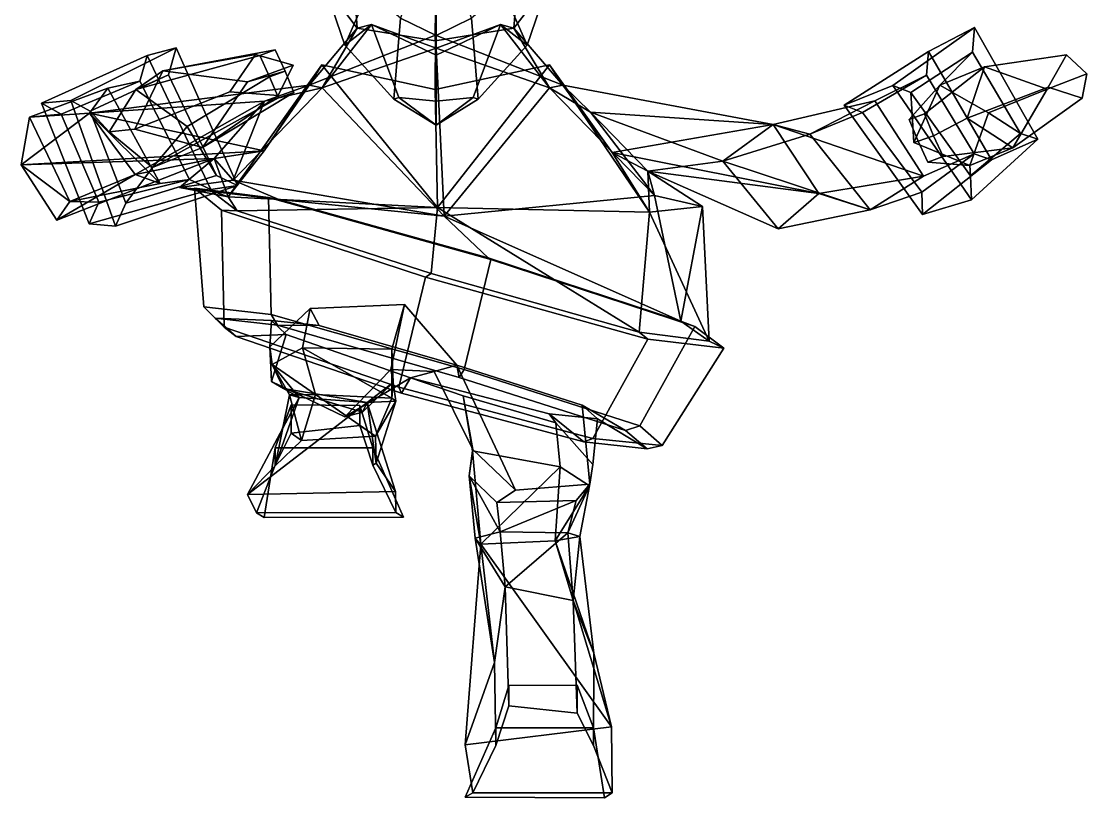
# Model space of a CAD drawing. Extents: x -201 to 312, y -147 to 435.
# Drawn here: x -201 to 312, y -147 to 227 of the extents above; entities that cross this region are included whole.
import ezdxf

# ---------------------------------------------------------------- set-up
doc = ezdxf.new("R2010")
doc.units = 0

msp = doc.modelspace()

# ---------------------------------------------------------------- linework, layer by layer
for points in [[(-55.038902, 244.935669, 50.112881), (-61.367443, 261.547302, 46.003769), (-42.262272, 270.290161, 14.099627), (-39.009762, 223.490479, 31.855993)], [(-39.009762, 223.490479, 31.855993), (-42.262272, 270.290161, 14.099627), (-1.069017, 268.664459, 3.485335), (-1.403216, 217.401123, 8.88728)], [(36.4743, 223.490479, 31.855993), (-1.403216, 217.401123, 8.88728), (-1.069017, 268.664459, 3.485335), (40.124237, 270.290161, 14.099627)], [(52.900867, 244.935669, 50.112881), (36.4743, 223.490479, 31.855993), (40.124237, 270.290161, 14.099627), (59.229416, 261.547302, 46.003769)], [(-33.587452, 241.334717, 95.906563), (-55.708252, 252.301147, 81.29702), (-55.038902, 244.935669, 50.112881), (-44.960835, 215.288208, 66.107307)], [(31.449415, 241.334717, 95.906563), (42.8228, 215.288208, 66.107307), (52.900867, 244.935669, 50.112881), (53.570225, 252.301147, 81.29702)], [(-44.960835, 215.288208, 66.107307), (-55.038902, 244.935669, 50.112881), (-39.009762, 223.490479, 31.855993), (-32.124359, 225.22522, 60.032959)], [(-21.429052, 189.286682, 97.859222), (-18.243927, 228.271179, 115.812431), (-33.587452, 241.334717, 95.906563), (-44.960835, 215.288208, 66.107307)], [(19.291016, 189.286682, 97.859222), (42.8228, 215.288208, 66.107307), (31.449415, 241.334717, 95.906563), (16.105888, 228.271179, 115.812431)], [(42.8228, 215.288208, 66.107307), (30.063101, 225.22522, 60.032959), (36.4743, 223.490479, 31.855993), (52.900867, 244.935669, 50.112881)], [(-1.069017, 219.92572, 122.178642), (-1.069017, 234.455902, 119.235947), (-15.061632, 237.422699, 113.76458), (-18.243927, 228.271179, 115.812431)], [(-1.069017, 219.92572, 122.178642), (16.105888, 228.271179, 115.812431), (12.923595, 237.422699, 113.76458), (-1.069017, 234.455902, 119.235947)], [(-1.069017, 176.769531, 101.101158), (-1.069017, 219.92572, 122.178642), (-18.243927, 228.271179, 115.812431), (-21.429052, 189.286682, 97.859222)], [(-1.069017, 176.769531, 101.101158), (19.291016, 189.286682, 97.859222), (16.105888, 228.271179, 115.812431), (-1.069017, 219.92572, 122.178642)], [(-1.355343, 220.147827, 5.078217), (-62.230167, 196.023163, 2.494718), (-39.009762, 223.490479, 31.855993), (-1.403216, 217.401123, 8.88728)], [(-62.230167, 196.023163, 2.494718), (-55.961658, 194.65387, 59.291286), (-39.009762, 223.490479, 31.855993)], [(-55.961658, 194.65387, 59.291286), (-32.124359, 225.22522, 60.032959), (-39.009762, 223.490479, 31.855993)], [(-0.992238, 213.816345, 67.180084), (-32.124359, 225.22522, 60.032959), (-55.961658, 194.65387, 59.291286)], [(-21.429052, 189.286682, 97.859222), (-44.960835, 215.288208, 66.107307), (-32.124359, 225.22522, 60.032959), (-19.010107, 189.978943, 81.952538)], [(-19.010107, 189.978943, 81.952538), (-32.124359, 225.22522, 60.032959), (-1.069017, 210.3815, 56.009388), (-1.069017, 188.344818, 77.656464)], [(-1.069017, 210.3815, 56.009388), (-32.124359, 225.22522, 60.032959), (-0.992238, 213.816345, 67.180084)], [(-1.403216, 217.401123, 8.88728), (36.4743, 223.490479, 31.855993), (59.980179, 195.979248, -0.159525), (-1.355343, 220.147827, 5.078217)], [(16.87207, 189.978943, 81.952538), (-1.069017, 188.344818, 77.656464), (-1.069017, 210.3815, 56.009388), (30.063101, 225.22522, 60.032959)], [(-1.069017, 210.3815, 56.009388), (-0.992238, 213.816345, 67.180084), (30.063101, 225.22522, 60.032959)], [(-0.992238, 213.816345, 67.180084), (53.588142, 194.65387, 59.291286), (30.063101, 225.22522, 60.032959)], [(19.291016, 189.286682, 97.859222), (16.87207, 189.978943, 81.952538), (30.063101, 225.22522, 60.032959), (42.8228, 215.288208, 66.107307)], [(53.588142, 194.65387, 59.291286), (36.4743, 223.490479, 31.855993), (30.063101, 225.22522, 60.032959)], [(59.980179, 195.979248, -0.159525), (36.4743, 223.490479, 31.855993), (53.588142, 194.65387, 59.291286)], [(195.591553, 186.420288, 121.611534), (219.01387, 195.887909, 143.036316), (258.382935, 223.835999, 88.314308), (236.185623, 212.202332, 67.786247)], [(219.01387, 195.887909, 143.036316), (227.672394, 192.40509, 135.593124), (257.383575, 211.873047, 94.731583), (258.382935, 223.835999, 88.314308)], [(288.786133, 169.972565, 82.091171), (266.503784, 160.081543, 59.670643), (236.185623, 212.202332, 67.786247), (258.382935, 223.835999, 88.314308)], [(288.786133, 169.972565, 82.091171), (258.382935, 223.835999, 88.314308), (257.383575, 211.873047, 94.731583), (280.530182, 172.772217, 89.422562)], [(-1.355343, 220.147827, 5.078217), (-1.395687, 193.965393, -46.094997), (-56.148315, 205.809387, -36.493587), (-62.230167, 196.023163, 2.494718)], [(-1.355343, 220.147827, 5.078217), (59.980179, 195.979248, -0.159525), (53.668697, 205.809387, -36.493587), (-1.395687, 193.965393, -46.094997)], [(-177.023697, 188.528503, 133.630936), (-126.187172, 213.912537, 108.418877), (-140.286118, 210.273682, 79.480286), (-191.136871, 187.262024, 103.693832)], [(-177.023697, 188.528503, 133.630936), (-167.631241, 183.429993, 129.689453), (-129.860153, 201.024353, 110.805374), (-126.187172, 213.912537, 108.418877)], [(-100.375748, 192.717346, 192.76973), (-88.102028, 210.712158, 191.722198), (-132.696152, 202.815369, 139.570541), (-146.227692, 174.848633, 158.391373)], [(-78.567451, 212.958191, 117.713394), (-85.949715, 210.294983, 107.423996), (-145.721161, 193.861725, 108.611877), (-132.696152, 202.815369, 139.570541)], [(-109.566887, 145.755737, 69.306068), (-140.286118, 210.273682, 79.480286), (-126.187172, 213.912537, 108.418877), (-96.765022, 147.689453, 99.795975)], [(-73.72953, 202.671448, 117.973122), (-78.567451, 212.958191, 117.713394), (-132.696152, 202.815369, 139.570541), (-91.885887, 197.599304, 131.823822)], [(-69.942795, 205.693939, 181.361145), (-91.885887, 197.599304, 131.823822), (-132.696152, 202.815369, 139.570541), (-88.102028, 210.712158, 191.722198)], [(-96.765022, 147.689453, 99.795975), (-126.187172, 213.912537, 108.418877), (-129.860153, 201.024353, 110.805374), (-106.829216, 152.491302, 104.056908)], [(-77.055206, 191.09259, 191.86824), (-69.942795, 205.693939, 181.361145), (-88.102028, 210.712158, 191.722198), (-100.375748, 192.717346, 192.76973)], [(-73.72953, 202.671448, 117.973122), (-81.214218, 199.968079, 107.744667), (-85.949715, 210.294983, 107.423996), (-78.567451, 212.958191, 117.713394)], [(2.793753, 132.897705, 116.626434), (-0.992238, 213.816345, 67.180084), (-55.961658, 194.65387, 59.291286)], [(2.793753, 132.897705, 116.626434), (53.588142, 194.65387, 59.291286), (-0.992238, 213.816345, 67.180084)], [(195.591553, 186.420288, 121.611534), (236.185623, 212.202332, 67.786247), (235.173004, 200.806213, 73.962517), (204.402512, 182.839722, 114.053719)], [(229.047134, 168.412933, 124.151375), (241.619568, 196.000427, 106.181656), (257.383575, 211.873047, 94.731583), (227.672394, 192.40509, 135.593124)], [(266.503784, 160.081543, 59.670643), (258.123901, 162.886108, 67.128799), (235.173004, 200.806213, 73.962517), (236.185623, 212.202332, 67.786247)], [(265.069458, 182.671844, 94.432076), (280.530182, 172.772217, 89.422562), (257.383575, 211.873047, 94.731583), (241.619568, 196.000427, 106.181656)], [(293.851593, 195.002747, 198.296432), (302.601715, 210.672607, 186.456619), (263.116608, 204.798157, 130.089874), (254.794434, 180.133728, 162.878662)], [(312.382507, 201.407745, 169.308655), (293.266876, 194.122253, 112.872147), (263.116608, 204.798157, 130.089874), (302.601715, 210.672607, 186.456619)], [(310.208557, 189.691406, 189.440735), (312.382507, 201.407745, 169.308655), (302.601715, 210.672607, 186.456619), (293.851593, 195.002747, 198.296432)], [(-191.136871, 187.262024, 103.693832), (-140.286118, 210.273682, 79.480286), (-143.724152, 197.938232, 81.729538), (-181.617935, 182.049927, 99.701843)], [(-81.214218, 199.968079, 107.744667), (-120.908508, 176.153442, 96.099854), (-145.721161, 193.861725, 108.611877), (-85.949715, 210.294983, 107.423996)], [(-109.566887, 145.755737, 69.306068), (-119.822487, 150.605774, 73.650505), (-143.724152, 197.938232, 81.729538), (-140.286118, 210.273682, 79.480286)], [(-77.055206, 191.09259, 191.86824), (-113.553299, 165.949341, 139.005432), (-91.885887, 197.599304, 131.823822), (-69.942795, 205.693939, 181.361145)], [(-101.271751, 142.248383, -65.379372), (-56.148315, 205.809387, -36.493587), (-0.305138, 137.109985, -101.622833)], [(-101.271751, 142.248383, -65.379372), (-83.782562, 164.346771, -29.302015), (-56.148315, 205.809387, -36.493587)], [(-83.782562, 164.346771, -29.302015), (-62.230167, 196.023163, 2.494718), (-56.148315, 205.809387, -36.493587)], [(-0.305138, 137.109985, -101.622833), (-56.148315, 205.809387, -36.493587), (-1.395687, 193.965393, -46.094997)], [(-0.305138, 137.109985, -101.622833), (-1.395687, 193.965393, -46.094997), (53.668697, 205.809387, -36.493587)], [(101.755707, 134.861328, -69.262207), (-0.305138, 137.109985, -101.622833), (53.668697, 205.809387, -36.493587)], [(83.711311, 163.502136, -27.390799), (53.668697, 205.809387, -36.493587), (59.980179, 195.979248, -0.159525)], [(101.755707, 134.861328, -69.262207), (53.668697, 205.809387, -36.493587), (83.711311, 163.502136, -27.390799)], [(-158.502487, 173.557129, 121.637306), (-145.721161, 193.861725, 108.611877), (-129.860153, 201.024353, 110.805374), (-167.631241, 183.429993, 129.689453)], [(-146.227692, 174.848633, 158.391373), (-132.696152, 202.815369, 139.570541), (-145.721161, 193.861725, 108.611877), (-158.502487, 173.557129, 121.637306)], [(-120.908508, 176.153442, 96.099854), (-106.829216, 152.491302, 104.056908), (-129.860153, 201.024353, 110.805374), (-145.721161, 193.861725, 108.611877)], [(-69.589195, 192.526367, 118.732094), (-73.72953, 202.671448, 117.973122), (-91.885887, 197.599304, 131.823822), (-113.553299, 165.949341, 139.005432)], [(-69.589195, 192.526367, 118.732094), (-77.002518, 189.851685, 108.418129), (-81.214218, 199.968079, 107.744667), (-73.72953, 202.671448, 117.973122)], [(210.35675, 188.440979, 50.756874), (179.024765, 172.407837, 90.563232), (204.402512, 182.839722, 114.053719), (235.173004, 200.806213, 73.962517)], [(258.123901, 162.886108, 67.128799), (233.688004, 152.10437, 42.815624), (210.35675, 188.440979, 50.756874), (235.173004, 200.806213, 73.962517)], [(234.325653, 182.118469, 176.643494), (263.116608, 204.798157, 130.089874), (241.619568, 196.000427, 106.181656), (226.886185, 179.432617, 166.401291)], [(238.562973, 171.593964, 177.398773), (254.794434, 180.133728, 162.878662), (263.116608, 204.798157, 130.089874), (234.325653, 182.118469, 176.643494)], [(293.266876, 194.122253, 112.872147), (265.069458, 182.671844, 94.432076), (241.619568, 196.000427, 106.181656), (263.116608, 204.798157, 130.089874)], [(310.208557, 189.691406, 189.440735), (276.799225, 165.770752, 134.029602), (293.266876, 194.122253, 112.872147), (312.382507, 201.407745, 169.308655)], [(-181.617935, 182.049927, 99.701843), (-143.724152, 197.938232, 81.729538), (-159.214691, 194.490021, 49.242634), (-196.871597, 180.5448, 66.997871)], [(-83.728287, 188.216797, 48.241112), (-62.230167, 196.023163, 2.494718), (-168.001038, 182.452423, -2.551686)], [(-83.782562, 164.346771, -29.302015), (-168.001038, 182.452423, -2.551686), (-62.230167, 196.023163, 2.494718)], [(-159.214691, 194.490021, 49.242634), (-143.724152, 197.938232, 81.729538), (-119.822487, 150.605774, 73.650505), (-133.992752, 148.549347, 40.489799)], [(-77.002518, 189.851685, 108.418129), (-137.683701, 156.257874, 111.846039), (-120.908508, 176.153442, 96.099854), (-81.214218, 199.968079, 107.744667)], [(-83.728287, 188.216797, 48.241112), (-55.961658, 194.65387, 59.291286), (-62.230167, 196.023163, 2.494718)], [(73.281204, 182.947418, 47.091362), (59.980179, 195.979248, -0.159525), (53.588142, 194.65387, 59.291286)], [(73.281204, 182.947418, 47.091362), (161.357971, 176.965637, 32.518311), (59.980179, 195.979248, -0.159525)], [(83.711311, 163.502136, -27.390799), (59.980179, 195.979248, -0.159525), (161.357971, 176.965637, 32.518311)], [(233.340042, 133.730225, 106.020927), (256.817719, 140.810669, 129.818466), (219.01387, 195.887909, 143.036316), (195.591553, 186.420288, 121.611534)], [(256.817719, 140.810669, 129.818466), (256.443848, 152.335693, 125.026817), (227.672394, 192.40509, 135.593124), (219.01387, 195.887909, 143.036316)], [(231.204605, 168.940582, 167.066101), (226.886185, 179.432617, 166.401291), (241.619568, 196.000427, 106.181656), (229.047134, 168.412933, 124.151375)], [(-196.871597, 180.5448, 66.997871), (-159.214691, 194.490021, 49.242634), (-168.001038, 182.452423, -2.551686)], [(-133.992752, 148.549347, 40.489799), (-168.001038, 182.452423, -2.551686), (-159.214691, 194.490021, 49.242634)], [(-77.055206, 191.09259, 191.86824), (-100.375748, 192.717346, 192.76973), (-146.227692, 174.848633, 158.391373), (-113.553299, 165.949341, 139.005432)], [(-69.589195, 192.526367, 118.732094), (-113.553299, 165.949341, 139.005432), (-137.683701, 156.257874, 111.846039), (-77.002518, 189.851685, 108.418129)], [(2.793753, 132.897705, 116.626434), (-55.961658, 194.65387, 59.291286), (-98.77198, 150.243805, 88.652641)], [(-98.77198, 150.243805, 88.652641), (-55.961658, 194.65387, 59.291286), (-83.728287, 188.216797, 48.241112)], [(-1.069017, 176.769531, 101.101158), (-21.429052, 189.286682, 97.859222), (-19.010107, 189.978943, 81.952538)], [(-1.069017, 176.769531, 101.101158), (-19.010107, 189.978943, 81.952538), (-1.069017, 188.344818, 77.656464)], [(-1.069017, 176.769531, 101.101158), (-1.069017, 188.344818, 77.656464), (16.87207, 189.978943, 81.952538)], [(-1.069017, 176.769531, 101.101158), (16.87207, 189.978943, 81.952538), (19.291016, 189.286682, 97.859222)], [(2.793753, 132.897705, 116.626434), (104.255478, 142.85675, 84.769814), (53.588142, 194.65387, 59.291286)], [(104.255478, 142.85675, 84.769814), (73.281204, 182.947418, 47.091362), (53.588142, 194.65387, 59.291286)], [(256.079315, 157.279724, 109.352676), (229.047134, 168.412933, 124.151375), (227.672394, 192.40509, 135.593124), (256.443848, 152.335693, 125.026817)], [(310.208557, 189.691406, 189.440735), (293.851593, 195.002747, 198.296432), (254.794434, 180.133728, 162.878662), (276.799225, 165.770752, 134.029602)], [(276.799225, 165.770752, 134.029602), (256.079315, 157.279724, 109.352676), (265.069458, 182.671844, 94.432076), (293.266876, 194.122253, 112.872147)], [(-168.108231, 129.278259, 96.612938), (-155.410202, 128.072876, 128.314072), (-177.023697, 188.528503, 133.630936), (-191.136871, 187.262024, 103.693832)], [(-168.108231, 129.278259, 96.612938), (-191.136871, 187.262024, 103.693832), (-181.617935, 182.049927, 99.701843), (-163.576233, 139.584747, 93.986122)], [(-155.410202, 128.072876, 128.314072), (-150.528229, 139.211731, 125.48233), (-167.631241, 183.429993, 129.689453), (-177.023697, 188.528503, 133.630936)], [(-83.728287, 188.216797, 48.241112), (-168.001038, 182.452423, -2.551686), (-145.943359, 152.999878, 34.357075)], [(-107.889839, 160.627075, 8.785501), (-83.728287, 188.216797, 48.241112), (-145.943359, 152.999878, 34.357075)], [(-98.77198, 150.243805, 88.652641), (-83.728287, 188.216797, 48.241112), (-107.889839, 160.627075, 8.785501)], [(179.024765, 172.407837, 90.563232), (210.35675, 188.440979, 50.756874), (161.357971, 176.965637, 32.518311)], [(233.688004, 152.10437, 42.815624), (161.357971, 176.965637, 32.518311), (210.35675, 188.440979, 50.756874)], [(233.340042, 133.730225, 106.020927), (195.591553, 186.420288, 121.611534), (204.402512, 182.839722, 114.053719), (232.983383, 144.404358, 101.593895)], [(-83.782562, 164.346771, -29.302015), (-200.843338, 157.608459, -14.961101), (-168.001038, 182.452423, -2.551686)], [(-196.871597, 180.5448, 66.997871), (-168.001038, 182.452423, -2.551686), (-200.843338, 157.608459, -14.961101)], [(-177.430481, 139.980865, 60.543785), (-196.871597, 180.5448, 66.997871), (-200.843338, 157.608459, -14.961101)], [(-177.430481, 139.980865, 60.543785), (-163.576233, 139.584747, 93.986122), (-181.617935, 182.049927, 99.701843), (-196.871597, 180.5448, 66.997871)], [(-133.992752, 148.549347, 40.489799), (-145.943359, 152.999878, 34.357075), (-168.001038, 182.452423, -2.551686)], [(-137.683701, 156.257874, 111.846039), (-158.502487, 173.557129, 121.637306), (-167.631241, 183.429993, 129.689453), (-150.528229, 139.211731, 125.48233)], [(104.255478, 142.85675, 84.769814), (100.925659, 154.560669, 13.511738), (73.281204, 182.947418, 47.091362)], [(100.925659, 154.560669, 13.511738), (137.045547, 159.408203, 69.854889), (73.281204, 182.947418, 47.091362)], [(73.281204, 182.947418, 47.091362), (137.045547, 159.408203, 69.854889), (161.357971, 176.965637, 32.518311)], [(179.024765, 172.407837, 90.563232), (208.073334, 135.982971, 76.713043), (232.983383, 144.404358, 101.593895), (204.402512, 182.839722, 114.053719)], [(238.562973, 171.593964, 177.398773), (234.325653, 182.118469, 176.643494), (226.886185, 179.432617, 166.401291), (231.204605, 168.940582, 167.066101)], [(243.249298, 161.665039, 177.707245), (276.799225, 165.770752, 134.029602), (254.794434, 180.133728, 162.878662), (238.562973, 171.593964, 177.398773)], [(256.079315, 157.279724, 109.352676), (256.443848, 152.335693, 125.026817), (280.530182, 172.772217, 89.422562), (265.069458, 182.671844, 94.432076)], [(-113.553299, 165.949341, 139.005432), (-146.227692, 174.848633, 158.391373), (-158.502487, 173.557129, 121.637306), (-137.683701, 156.257874, 111.846039)], [(-137.683701, 156.257874, 111.846039), (-150.528229, 139.211731, 125.48233), (-106.829216, 152.491302, 104.056908), (-120.908508, 176.153442, 96.099854)], [(83.711311, 163.502136, -27.390799), (161.357971, 176.965637, 32.518311), (183.365417, 143.758545, 27.670046)], [(179.024765, 172.407837, 90.563232), (161.357971, 176.965637, 32.518311), (137.045547, 159.408203, 69.854889)], [(233.688004, 152.10437, 42.815624), (183.365417, 143.758545, 27.670046), (161.357971, 176.965637, 32.518311)], [(208.073334, 135.982971, 76.713043), (179.024765, 172.407837, 90.563232), (137.045547, 159.408203, 69.854889)], [(243.249298, 161.665039, 177.707245), (238.562973, 171.593964, 177.398773), (231.204605, 168.940582, 167.066101), (235.795486, 158.974304, 167.426712)], [(233.340042, 133.730225, 106.020927), (266.503784, 160.081543, 59.670643), (288.786133, 169.972565, 82.091171), (256.817719, 140.810669, 129.818466)], [(256.817719, 140.810669, 129.818466), (288.786133, 169.972565, 82.091171), (280.530182, 172.772217, 89.422562), (256.443848, 152.335693, 125.026817)], [(-107.889839, 160.627075, 8.785501), (-200.843338, 157.608459, -14.961101), (-83.782562, 164.346771, -29.302015)], [(-101.271751, 142.248383, -65.379372), (-107.889839, 160.627075, 8.785501), (-83.782562, 164.346771, -29.302015)], [(235.795486, 158.974304, 167.426712), (231.204605, 168.940582, 167.066101), (229.047134, 168.412933, 124.151375), (256.079315, 157.279724, 109.352676)], [(243.249298, 161.665039, 177.707245), (235.795486, 158.974304, 167.426712), (256.079315, 157.279724, 109.352676), (276.799225, 165.770752, 134.029602)], [(-183.719223, 130.914825, 16.063566), (-200.843338, 157.608459, -14.961101), (-107.889839, 160.627075, 8.785501)], [(-183.719223, 130.914825, 16.063566), (-107.889839, 160.627075, 8.785501), (-145.943359, 152.999878, 34.357075)], [(-98.77198, 150.243805, 88.652641), (-107.889839, 160.627075, 8.785501), (-124.632141, 146.689941, 3.502893)], [(-124.632141, 146.689941, 3.502893), (-107.889839, 160.627075, 8.785501), (-101.271751, 142.248383, -65.379372)], [(101.755707, 134.861328, -69.262207), (83.711311, 163.502136, -27.390799), (100.925659, 154.560669, 13.511738)], [(100.925659, 154.560669, 13.511738), (83.711311, 163.502136, -27.390799), (183.365417, 143.758545, 27.670046)], [(163.699921, 126.820465, 59.483734), (137.045547, 159.408203, 69.854889), (100.925659, 154.560669, 13.511738)], [(208.073334, 135.982971, 76.713043), (137.045547, 159.408203, 69.854889), (163.699921, 126.820465, 59.483734)], [(208.073334, 135.982971, 76.713043), (233.688004, 152.10437, 42.815624), (258.123901, 162.886108, 67.128799), (232.983383, 144.404358, 101.593895)], [(233.340042, 133.730225, 106.020927), (232.983383, 144.404358, 101.593895), (258.123901, 162.886108, 67.128799), (266.503784, 160.081543, 59.670643)], [(-177.430481, 139.980865, 60.543785), (-200.843338, 157.608459, -14.961101), (-183.719223, 130.914825, 16.063566)], [(104.255478, 142.85675, 84.769814), (127.33667, 137.522156, -1.315925), (100.925659, 154.560669, 13.511738)], [(127.33667, 137.522156, -1.315925), (101.755707, 134.861328, -69.262207), (100.925659, 154.560669, 13.511738)], [(163.699921, 126.820465, 59.483734), (100.925659, 154.560669, 13.511738), (183.365417, 143.758545, 27.670046)], [(-177.430481, 139.980865, 60.543785), (-183.719223, 130.914825, 16.063566), (-145.943359, 152.999878, 34.357075)], [(-177.430481, 139.980865, 60.543785), (-145.943359, 152.999878, 34.357075), (-133.992752, 148.549347, 40.489799)], [(-133.992752, 148.549347, 40.489799), (-119.822487, 150.605774, 73.650505), (-163.576233, 139.584747, 93.986122), (-177.430481, 139.980865, 60.543785)], [(-168.108231, 129.278259, 96.612938), (-163.576233, 139.584747, 93.986122), (-119.822487, 150.605774, 73.650505), (-109.566887, 145.755737, 69.306068)], [(-155.410202, 128.072876, 128.314072), (-96.765022, 147.689453, 99.795975), (-106.829216, 152.491302, 104.056908), (-150.528229, 139.211731, 125.48233)], [(-76.768166, 140.925842, 89.314957), (-98.77198, 150.243805, 88.652641), (-124.632141, 146.689941, 3.502893)], [(-76.768166, 140.925842, 89.314957), (2.793753, 132.897705, 116.626434), (-98.77198, 150.243805, 88.652641)], [(208.073334, 135.982971, 76.713043), (183.365417, 143.758545, 27.670046), (233.688004, 152.10437, 42.815624)], [(-168.108231, 129.278259, 96.612938), (-109.566887, 145.755737, 69.306068), (-96.765022, 147.689453, 99.795975), (-155.410202, 128.072876, 128.314072)], [(-76.768166, 140.925842, 89.314957), (-124.632141, 146.689941, 3.502893), (-109.867783, 145.350861, 18.586689)], [(-109.867783, 145.350861, 18.586689), (-124.632141, 146.689941, 3.502893), (-101.271751, 142.248383, -65.379372)], [(-81.790306, 141.854126, 98.538139), (-117.441582, 146.425598, 19.708845), (-112.929398, 89.174225, 15.230518), (-80.514084, 85.58139, 94.574219)], [(-117.441582, 146.425598, 19.708845), (-81.790306, 141.854126, 98.538139), (-76.768166, 140.925842, 89.314957), (-109.867783, 145.350861, 18.586689)], [(-112.929398, 89.174225, 15.230518), (-117.441582, 146.425598, 19.708845), (-104.43914, 135.730347, -74.369293), (-103.16291, 79.457611, -78.333214)], [(-104.43914, 135.730347, -74.369293), (-117.441582, 146.425598, 19.708845), (-109.867783, 145.350861, 18.586689), (-96.811378, 135.506561, -63.700481)], [(-109.867783, 145.350861, 18.586689), (-101.271751, 142.248383, -65.379372), (-96.811378, 135.506561, -63.700481)], [(208.073334, 135.982971, 76.713043), (163.699921, 126.820465, 59.483734), (183.365417, 143.758545, 27.670046)], [(-96.811378, 135.506561, -63.700481), (-101.271751, 142.248383, -65.379372), (-0.305138, 137.109985, -101.622833)], [(12.523904, 59.02124, 114.139297), (25.307573, 112.039429, 115.93531), (-81.790306, 141.854126, 98.538139), (-80.514084, 85.58139, 94.574219)], [(25.307573, 112.039429, 115.93531), (23.983568, 112.750061, 103.761963), (-76.768166, 140.925842, 89.314957), (-81.790306, 141.854126, 98.538139)], [(-76.768166, 140.925842, 89.314957), (23.983568, 112.750061, 103.761963), (2.793753, 132.897705, 116.626434)], [(116.893295, 82.356476, 58.529415), (104.255478, 142.85675, 84.769814), (2.793753, 132.897705, 116.626434)], [(116.893295, 82.356476, 58.529415), (127.33667, 137.522156, -1.315925), (104.255478, 142.85675, 84.769814)], [(-103.16291, 79.457611, -78.333214), (-104.43914, 135.730347, -74.369293), (-6.159759, 103.529541, -124.408592), (-18.957973, 50.509201, -126.202042)], [(-104.43914, 135.730347, -74.369293), (-96.811378, 135.506561, -63.700481), (-3.353076, 105.252106, -109.044273), (-6.159759, 103.529541, -124.408592)], [(-96.811378, 135.506561, -63.700481), (-0.305138, 137.109985, -101.622833), (-3.353076, 105.252106, -109.044273)], [(96.850075, 76.937225, -94.486015), (-3.353076, 105.252106, -109.044273), (-0.305138, 137.109985, -101.622833)], [(96.850075, 76.937225, -94.486015), (-0.305138, 137.109985, -101.622833), (101.755707, 134.861328, -69.262207)], [(130.491425, 72.658646, -19.62219), (96.850075, 76.937225, -94.486015), (101.755707, 134.861328, -69.262207)], [(130.491425, 72.658646, -19.62219), (101.755707, 134.861328, -69.262207), (127.33667, 137.522156, -1.315925)], [(116.893295, 82.356476, 58.529415), (130.491425, 72.658646, -19.62219), (127.33667, 137.522156, -1.315925)], [(116.893295, 82.356476, 58.529415), (2.793753, 132.897705, 116.626434), (23.983568, 112.750061, 103.761963)], [(12.523904, 59.02124, 114.139297), (97.156898, 31.848068, 66.33062), (123.552063, 79.752106, 65.895737), (25.307573, 112.039429, 115.93531)], [(25.307573, 112.039429, 115.93531), (123.552063, 79.752106, 65.895737), (116.893295, 82.356476, 58.529415), (23.983568, 112.750061, 103.761963)], [(74.508064, 25.724304, -106.576813), (-18.957973, 50.509201, -126.202042), (-6.159759, 103.529541, -124.408592), (100.903236, 73.628326, -107.011703)], [(100.903236, 73.628326, -107.011703), (-6.159759, 103.529541, -124.408592), (-3.353076, 105.252106, -109.044273), (96.850075, 76.937225, -94.486015)], [(-80.514084, 85.58139, 94.574219), (-112.929398, 89.174225, 15.230518), (-107.409889, 83.816956, 14.104914), (-77.355766, 80.312988, 85.317307)], [(-112.929398, 89.174225, 15.230518), (-103.16291, 79.457611, -78.333214), (-97.398987, 74.893707, -67.698128), (-107.409889, 83.816956, 14.104914)], [(-57.356426, 80.208191, 66.988327), (-80.302658, 82.711136, 10.273084), (-81.043022, 69.917114, 13.84797), (-61.656818, 88.43103, 45.882034)], [(-65.328346, 69.54538, 30.680353), (-61.656818, 88.43103, 45.882034), (-81.043022, 69.917114, 13.84797), (-79.960419, 61.521484, 18.580107)], [(-22.426575, 68.826004, 28.293921), (-16.271589, 90.330902, 56.162163), (-61.656818, 88.43103, 45.882034), (-65.328346, 69.54538, 30.680353)], [(8.953168, 61.047928, 81.095787), (-57.356426, 80.208191, 66.988327), (-61.656818, 88.43103, 45.882034), (-16.271589, 90.330902, 56.162163)], [(-22.426575, 68.826004, 28.293921), (-21.703594, 52.831451, 3.293838), (-22.884144, 59.024536, 0.083629), (-16.271589, 90.330902, 56.162163)], [(-2.011818, 58.083221, -2.613941), (8.953168, 61.047928, 81.095787), (-16.271589, 90.330902, 56.162163), (-22.884144, 59.024536, 0.083629)], [(-77.355766, 80.312988, 85.317307), (-107.409889, 83.816956, 14.104914), (-80.302658, 82.711136, 10.273084), (-57.356426, 80.208191, 66.988327)], [(-107.409889, 83.816956, 14.104914), (-97.398987, 74.893707, -67.698128), (-73.194214, 75.925995, -53.921692), (-80.302658, 82.711136, 10.273084)], [(-80.302658, 82.711136, 10.273084), (-73.194214, 75.925995, -53.921692), (-80.279274, 53.289993, -27.789953), (-81.043022, 69.917114, 13.84797)], [(12.523904, 59.02124, 114.139297), (-80.514084, 85.58139, 94.574219), (-77.355766, 80.312988, 85.317307), (10.088175, 55.12117, 101.809761)], [(137.518753, 69.317551, -20.821117), (130.491425, 72.658646, -19.62219), (116.893295, 82.356476, 58.529415), (123.552063, 79.752106, 65.895737)], [(-103.16291, 79.457611, -78.333214), (-18.957973, 50.509201, -126.202042), (-17.771893, 47.588394, -110.881691), (-97.398987, 74.893707, -67.698128)], [(10.088175, 55.12117, 101.809761), (-77.355766, 80.312988, 85.317307), (-57.356426, 80.208191, 66.988327), (8.953168, 61.047928, 81.095787)], [(123.552063, 79.752106, 65.895737), (97.156898, 31.848068, 66.33062), (107.887619, 22.392181, -19.871824), (137.518753, 69.317551, -20.821117)], [(-97.398987, 74.893707, -67.698128), (-17.771893, 47.588394, -110.881691), (-13.416207, 54.999725, -89.678207), (-73.194214, 75.925995, -53.921692)], [(-73.194214, 75.925995, -53.921692), (-13.416207, 54.999725, -89.678207), (-44.921528, 36.267761, -57.179352), (-80.279274, 53.289993, -27.789953)], [(107.887619, 22.392181, -19.871824), (74.508064, 25.724304, -106.576813), (100.903236, 73.628326, -107.011703), (137.518753, 69.317551, -20.821117)], [(100.903236, 73.628326, -107.011703), (96.850075, 76.937225, -94.486015), (130.491425, 72.658646, -19.62219), (137.518753, 69.317551, -20.821117)], [(-79.960419, 61.521484, 18.580107), (-81.043022, 69.917114, 13.84797), (-80.279274, 53.289993, -27.789953), (-74.473991, 49.811874, 0.131613)], [(-59.154228, 46.948822, 51.021576), (-65.328346, 69.54538, 30.680353), (-79.960419, 61.521484, 18.580107)], [(-22.280615, 45.270569, 49.403709), (-22.426575, 68.826004, 28.293921), (-65.328346, 69.54538, 30.680353)], [(-22.280615, 45.270569, 49.403709), (-65.328346, 69.54538, 30.680353), (-59.154228, 46.948822, 51.021576)], [(-22.280615, 45.270569, 49.403709), (-21.703594, 52.831451, 3.293838), (-22.426575, 68.826004, 28.293921)], [(-59.154228, 46.948822, 51.021576), (-79.960419, 61.521484, 18.580107), (-71.70121, 46.783844, 40.082756)], [(-71.70121, 46.783844, 40.082756), (-79.960419, 61.521484, 18.580107), (-66.944786, 45.533279, 23.732512)], [(-66.944786, 45.533279, 23.732512), (-79.960419, 61.521484, 18.580107), (-74.473991, 49.811874, 0.131613)], [(-21.703594, 52.831451, 3.293838), (-36.496796, 38.466736, -18.704136), (-44.921528, 36.267761, -57.179352), (-22.884144, 59.024536, 0.083629)], [(-13.416207, 54.999725, -89.678207), (-2.011818, 58.083221, -2.613941), (-22.884144, 59.024536, 0.083629), (-44.921528, 36.267761, -57.179352)], [(16.663427, 20.545059, -8.944886), (-2.011818, 58.083221, -2.613941), (-13.416207, 54.999725, -89.678207), (12.062003, 46.365631, -65.256042)], [(16.663427, 20.545059, -8.944886), (37.256207, 0.922394, 43.773941), (8.953168, 61.047928, 81.095787), (-2.011818, 58.083221, -2.613941)], [(8.953168, 61.047928, 81.095787), (37.256207, 0.922394, 43.773941), (73.026245, 3.775192, 13.547881), (69.335831, 41.892456, 46.848602)], [(10.088175, 55.12117, 101.809761), (8.953168, 61.047928, 81.095787), (69.335831, 41.892456, 46.848602), (90.157883, 29.65155, 58.688374)], [(12.523904, 59.02124, 114.139297), (10.088175, 55.12117, 101.809761), (90.157883, 29.65155, 58.688374), (97.156898, 31.848068, 66.33062)], [(-74.473991, 49.811874, 0.131613), (-80.279274, 53.289993, -27.789953), (-44.921528, 36.267761, -57.179352), (-36.496796, 38.466736, -18.704136)], [(-34.266094, 43.092804, 7.420536), (-36.496796, 38.466736, -18.704136), (-21.703594, 52.831451, 3.293838)], [(-20.499081, 43.75177, 26.883387), (-34.266094, 43.092804, 7.420536), (-21.703594, 52.831451, 3.293838)], [(-22.280615, 45.270569, 49.403709), (-20.499081, 43.75177, 26.883387), (-21.703594, 52.831451, 3.293838)], [(70.11467, 24.232285, -94.327057), (53.498047, 37.61026, -74.061424), (-13.416207, 54.999725, -89.678207), (-17.771893, 47.588394, -110.881691)], [(53.498047, 37.61026, -74.061424), (56.650017, 33.313278, -57.321606), (12.062003, 46.365631, -65.256042), (-13.416207, 54.999725, -89.678207)], [(-78.5448, 12.7099, -1.074181), (-65.881683, 24.902451, 20.507889), (-71.70121, 46.783844, 40.082756)], [(-78.5448, 12.7099, -1.074181), (-71.70121, 46.783844, 40.082756), (-66.944786, 45.533279, 23.732512)], [(-66.944786, 45.533279, 23.732512), (-74.473991, 49.811874, 0.131613), (-34.266094, 43.092804, 7.420536)], [(-34.266094, 43.092804, 7.420536), (-74.473991, 49.811874, 0.131613), (-36.496796, 38.466736, -18.704136)], [(-65.881683, 24.902451, 20.507889), (-59.154228, 46.948822, 51.021576), (-71.70121, 46.783844, 40.082756)], [(-65.881683, 24.902451, 20.507889), (-30.25503, 26.856445, 24.379536), (-59.154228, 46.948822, 51.021576)], [(-30.25503, 26.856445, 24.379536), (-22.280615, 45.270569, 49.403709), (-59.154228, 46.948822, 51.021576)], [(74.508064, 25.724304, -106.576813), (70.11467, 24.232285, -94.327057), (-17.771893, 47.588394, -110.881691), (-18.957973, 50.509201, -126.202042)], [(14.974578, 7.796051, -16.061069), (16.663427, 20.545059, -8.944886), (12.062003, 46.365631, -65.256042), (16.524069, 19.882355, -41.415867)], [(58.766609, 12.186523, -45.856636), (16.524069, 19.882355, -41.415867), (12.062003, 46.365631, -65.256042), (56.650017, 33.313278, -57.321606)], [(-91.925209, -1.126801, -33.576488), (-78.5448, 12.7099, -1.074181), (-66.944786, 45.533279, 23.732512)], [(-91.925209, -1.126801, -33.576488), (-66.944786, 45.533279, 23.732512), (-34.266094, 43.092804, 7.420536)], [(-20.511581, 0.322784, -49.94558), (-91.925209, -1.126801, -33.576488), (-34.266094, 43.092804, 7.420536)], [(-31.473774, 21.312134, 102.617195), (-37.787899, 41.758347, 87.801697), (-70.777412, 41.943649, 87.801697), (-78.613716, 21.312134, 102.617195)], [(-78.613716, 21.312134, 102.617195), (-70.777412, 41.943649, 87.801697), (-70.777412, 28.421951, 35.947453), (-78.613716, 12.928635, 43.725594)], [(-37.787899, 41.758347, 87.801697), (-37.787899, 32.019943, 35.947453), (-70.777412, 28.421951, 35.947453), (-70.777412, 41.943649, 87.801697)], [(-31.473774, 21.312134, 102.617195), (-31.473774, 12.928635, 43.725594), (-37.787899, 32.019943, 35.947453), (-37.787899, 41.758347, 87.801697)], [(-29.845341, 13.867859, -10.794572), (-34.266094, 43.092804, 7.420536), (-20.499081, 43.75177, 26.883387)], [(-20.511581, 0.322784, -49.94558), (-34.266094, 43.092804, 7.420536), (-29.845341, 13.867859, -10.794572)], [(-30.25503, 26.856445, 24.379536), (-20.499081, 43.75177, 26.883387), (-22.280615, 45.270569, 49.403709)], [(-29.845341, 13.867859, -10.794572), (-20.499081, 43.75177, 26.883387), (-30.25503, 26.856445, 24.379536)], [(69.335831, 41.892456, 46.848602), (73.026245, 3.775192, 13.547881), (74.545036, 13.198364, -25.001459), (76.79097, 35.20105, -14.699423)], [(90.157883, 29.65155, 58.688374), (69.335831, 41.892456, 46.848602), (76.79097, 35.20105, -14.699423), (100.710503, 20.874771, -18.979101)], [(76.79097, 35.20105, -14.699423), (74.545036, 13.198364, -25.001459), (56.650017, 33.313278, -57.321606), (53.498047, 37.61026, -74.061424)], [(100.710503, 20.874771, -18.979101), (76.79097, 35.20105, -14.699423), (53.498047, 37.61026, -74.061424), (70.11467, 24.232285, -94.327057)], [(-30.25503, 26.856445, 24.379536), (-65.881683, 24.902451, 20.507889), (-70.777412, 28.421951, 35.947453), (-37.787899, 32.019943, 35.947453)], [(-29.845341, 13.867859, -10.794572), (-30.25503, 26.856445, 24.379536), (-37.787899, 32.019943, 35.947453), (-31.473774, 12.928635, 43.725594)], [(72.860329, 2.987732, -33.832146), (58.766609, 12.186523, -45.856636), (56.650017, 33.313278, -57.321606), (74.545036, 13.198364, -25.001459)], [(97.156898, 31.848068, 66.33062), (90.157883, 29.65155, 58.688374), (100.710503, 20.874771, -18.979101), (107.887619, 22.392181, -19.871824)], [(-78.5448, 12.7099, -1.074181), (-78.613716, 12.928635, 43.725594), (-70.777412, 28.421951, 35.947453), (-65.881683, 24.902451, 20.507889)], [(107.887619, 22.392181, -19.871824), (100.710503, 20.874771, -18.979101), (70.11467, 24.232285, -94.327057), (74.508064, 25.724304, -106.576813)], [(-83.890282, -12.273132, 102.617195), (-78.613716, 21.312134, 102.617195), (-78.613716, 12.928635, 43.725594), (-87.594154, -9.966827, 36.317848)], [(-16.70689, -12.087814, 102.617195), (-31.473774, 21.312134, 102.617195), (-78.613716, 21.312134, 102.617195), (-83.890282, -12.273132, 102.617195)], [(-16.70689, -12.087814, 102.617195), (-20.410763, -9.860931, 32.613968), (-31.473774, 12.928635, 43.725594), (-31.473774, 21.312134, 102.617195)], [(28.299145, -5.021088, 3.69944), (37.256207, 0.922394, 43.773941), (16.663427, 20.545059, -8.944886), (14.974578, 7.796051, -16.061069)], [(20.476858, -25.164001, -37.82122), (14.974578, 7.796051, -16.061069), (16.524069, 19.882355, -41.415867)], [(20.476858, -25.164001, -37.82122), (16.524069, 19.882355, -41.415867), (58.766609, 12.186523, -45.856636)], [(-91.925209, -1.126801, -33.576488), (-87.594154, -9.966827, 36.317848), (-78.613716, 12.928635, 43.725594), (-78.5448, 12.7099, -1.074181)], [(-20.511581, 0.322784, -49.94558), (-29.845341, 13.867859, -10.794572), (-31.473774, 12.928635, 43.725594), (-20.410763, -9.860931, 32.613968)], [(56.388039, -23.493225, -41.315311), (20.476858, -25.164001, -37.82122), (58.766609, 12.186523, -45.856636)], [(56.388039, -23.493225, -41.315311), (58.766609, 12.186523, -45.856636), (72.860329, 2.987732, -33.832146)], [(66.42041, -4.000717, -16.531691), (72.860329, 2.987732, -33.832146), (74.545036, 13.198364, -25.001459), (73.026245, 3.775192, 13.547881)], [(29.841661, -19.21608, 2.999606), (28.299145, -5.021088, 3.69944), (14.974578, 7.796051, -16.061069)], [(29.841661, -19.21608, 2.999606), (14.974578, 7.796051, -16.061069), (17.720963, -22.265823, -14.640847)], [(17.720963, -22.265823, -14.640847), (14.974578, 7.796051, -16.061069), (20.476858, -25.164001, -37.82122)], [(-91.925209, -1.126801, -33.576488), (-20.511581, 0.322784, -49.94558), (-20.410763, -9.860931, 32.613968), (-87.594154, -9.966827, 36.317848)], [(28.299145, -5.021088, 3.69944), (66.42041, -4.000717, -16.531691), (73.026245, 3.775192, 13.547881), (37.256207, 0.922394, 43.773941)], [(68.18132, -21.338409, -30.303148), (56.388039, -23.493225, -41.315311), (72.860329, 2.987732, -33.832146)], [(62.475163, -19.627075, -14.781773), (72.860329, 2.987732, -33.832146), (66.42041, -4.000717, -16.531691)], [(62.475163, -19.627075, -14.781773), (68.18132, -21.338409, -30.303148), (72.860329, 2.987732, -33.832146)], [(29.841661, -19.21608, 2.999606), (66.42041, -4.000717, -16.531691), (28.299145, -5.021088, 3.69944)], [(29.841661, -19.21608, 2.999606), (62.475163, -19.627075, -14.781773), (66.42041, -4.000717, -16.531691)], [(-83.890282, -12.273132, 102.617195), (-87.594154, -9.966827, 36.317848), (-20.410763, -9.860931, 32.613968), (-16.70689, -12.087814, 102.617195)], [(32.228542, -45.666008, 3.29136), (29.841661, -19.21608, 2.999606), (17.720963, -22.265823, -14.640847)], [(32.228542, -45.666008, 3.29136), (62.475163, -19.627075, -14.781773), (29.841661, -19.21608, 2.999606)], [(64.988884, -52.272964, -11.108355), (62.475163, -19.627075, -14.781773), (32.228542, -45.666008, 3.29136)], [(64.988884, -52.272964, -11.108355), (68.18132, -21.338409, -30.303148), (62.475163, -19.627075, -14.781773)], [(12.91274, -121.675987, -18.625973), (27.106682, -82.127159, -8.362614), (20.476858, -25.164001, -37.82122)], [(12.91274, -121.675987, -18.625973), (20.476858, -25.164001, -37.82122), (83.47773, -113.097549, -34.803715)], [(27.106682, -82.127159, -8.362614), (32.228542, -45.666008, 3.29136), (17.720963, -22.265823, -14.640847)], [(27.106682, -82.127159, -8.362614), (17.720963, -22.265823, -14.640847), (20.476858, -25.164001, -37.82122)], [(83.47773, -113.097549, -34.803715), (20.476858, -25.164001, -37.82122), (56.388039, -23.493225, -41.315311)], [(74.940338, -77.592491, -20.13743), (56.388039, -23.493225, -41.315311), (68.18132, -21.338409, -30.303148)], [(83.47773, -113.097549, -34.803715), (56.388039, -23.493225, -41.315311), (74.940338, -77.592491, -20.13743)], [(74.940338, -77.592491, -20.13743), (68.18132, -21.338409, -30.303148), (64.988884, -52.272964, -11.108355)], [(27.106682, -82.127159, -8.362614), (27.673773, -122.01091, 43.725594), (33.987896, -102.919601, 35.947453), (32.228542, -45.666008, 3.29136)], [(32.228542, -45.666008, 3.29136), (33.987896, -102.919601, 35.947453), (66.977409, -106.517593, 35.947453), (64.988884, -52.272964, -11.108355)], [(74.940338, -77.592491, -20.13743), (64.988884, -52.272964, -11.108355), (66.977409, -106.517593, 35.947453), (74.813721, -122.01091, 43.725594)], [(83.47773, -113.097549, -34.803715), (74.940338, -77.592491, -20.13743), (74.813721, -122.01091, 43.725594), (83.794151, -144.906372, 36.317848)], [(12.91274, -121.675987, -18.625973), (16.610764, -144.800476, 32.613968), (27.673773, -122.01091, 43.725594), (27.106682, -82.127159, -8.362614)], [(27.673773, -113.627411, 102.617195), (74.813721, -113.627411, 102.617195), (66.977409, -92.995895, 87.801697), (33.987896, -93.181198, 87.801697)], [(27.673773, -113.627411, 102.617195), (33.987896, -93.181198, 87.801697), (33.987896, -102.919601, 35.947453), (27.673773, -122.01091, 43.725594)], [(33.987896, -93.181198, 87.801697), (66.977409, -92.995895, 87.801697), (66.977409, -106.517593, 35.947453), (33.987896, -102.919601, 35.947453)], [(74.813721, -113.627411, 102.617195), (74.813721, -122.01091, 43.725594), (66.977409, -106.517593, 35.947453), (66.977409, -92.995895, 87.801697)], [(12.906889, -147.027359, 102.617195), (80.090286, -147.212677, 102.617195), (74.813721, -113.627411, 102.617195), (27.673773, -113.627411, 102.617195)], [(12.906889, -147.027359, 102.617195), (27.673773, -113.627411, 102.617195), (27.673773, -122.01091, 43.725594), (16.610764, -144.800476, 32.613968)], [(83.47773, -113.097549, -34.803715), (83.794151, -144.906372, 36.317848), (16.610764, -144.800476, 32.613968), (12.91274, -121.675987, -18.625973)], [(80.090286, -147.212677, 102.617195), (83.794151, -144.906372, 36.317848), (74.813721, -122.01091, 43.725594), (74.813721, -113.627411, 102.617195)], [(80.090286, -147.212677, 102.617195), (12.906889, -147.027359, 102.617195), (16.610764, -144.800476, 32.613968), (83.794151, -144.906372, 36.317848)]]:
    msp.add_3dface(points)

doc.saveas('drawing.dxf')
